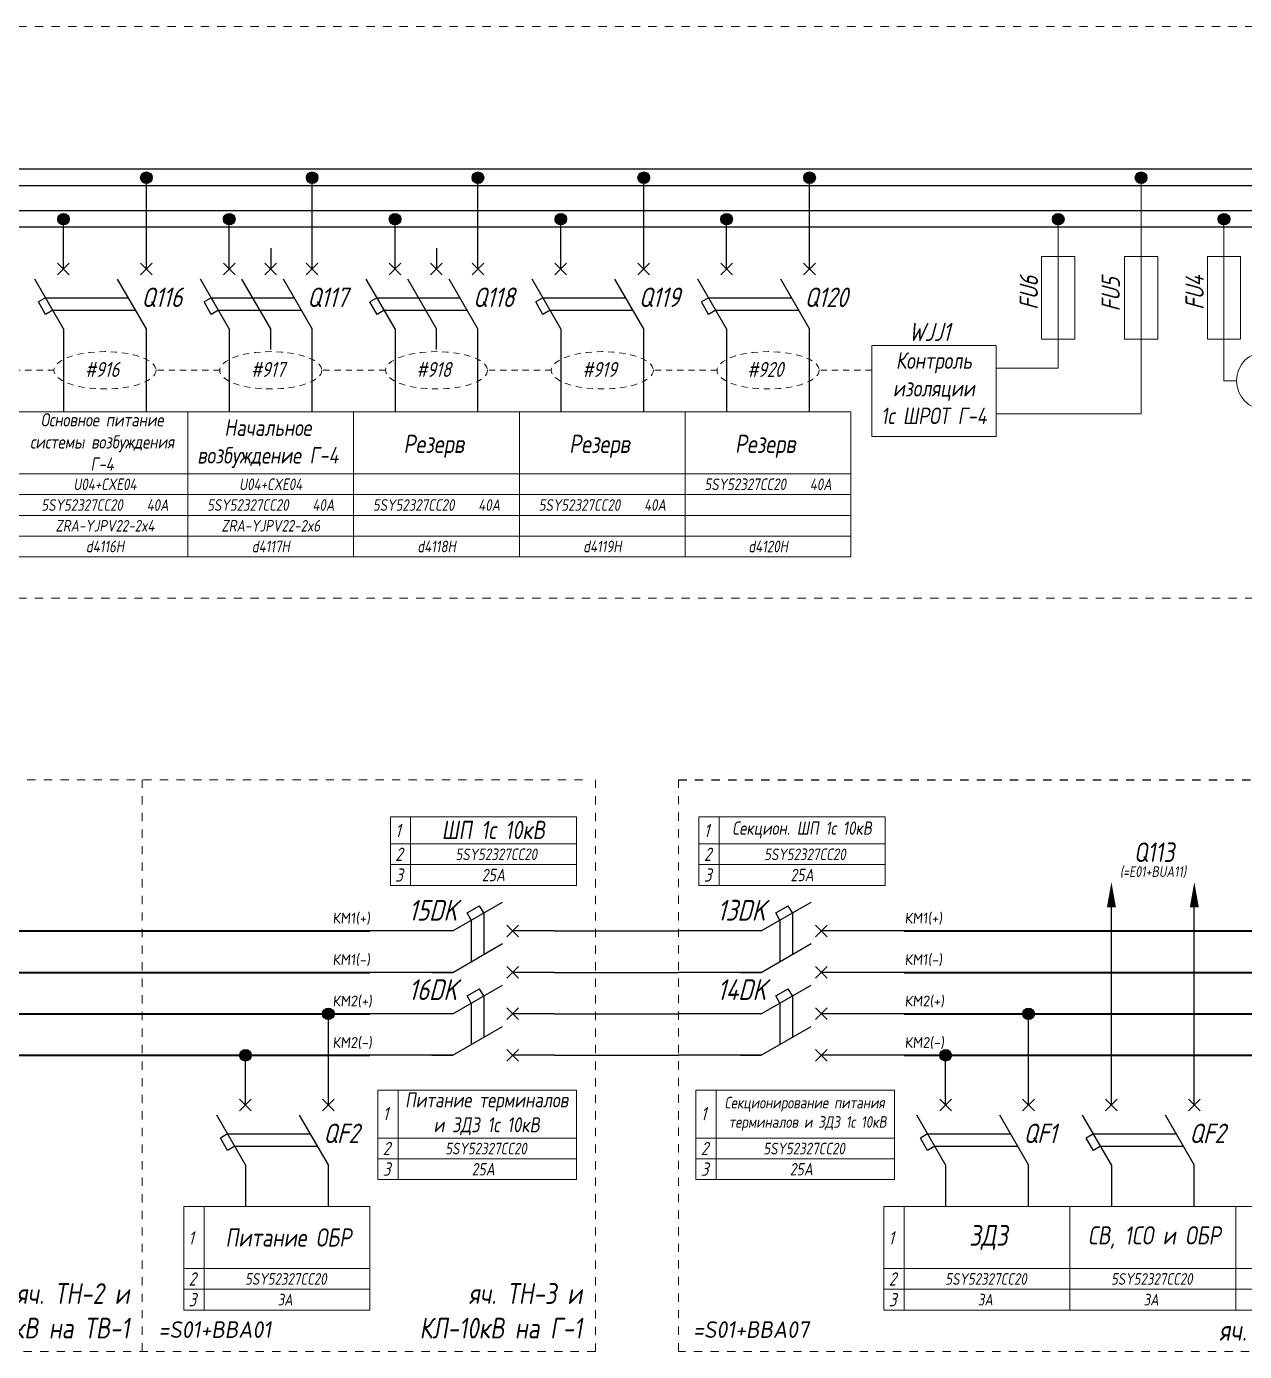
# Model space of a CAD drawing. Header units: millimetres. Extents: x 2704 to 4357, y 2919 to 4427.
# Drawn here: x 3110 to 3257, y 3767.6 to 3927.5 of the extents above; entities that cross this region are included whole.
import ezdxf
from ezdxf.enums import TextEntityAlignment as Align

# ---------------------------------------------------------------- set-up
doc = ezdxf.new("R2010")
doc.units = ezdxf.units.MM
doc.linetypes.add('JIS_02_0.7', pattern=[1.35, 0.75, -0.6])
doc.linetypes.add('JIS_02_1.0', pattern=[2, 1, -1])
doc.styles.add('eskdw', font='', dxfattribs={"oblique": 10})
doc.styles.get("Standard").update_dxf_attribs({"font": '', "oblique": 10, "height": 2.5})
doc.styles.add('Гост', font='', dxfattribs={"oblique": 10, "height": 1.4})
doc.styles.add('Шины', font='', dxfattribs={"oblique": 5, "height": 1.2})
doc.styles.get('eskdw').set_extended_font_data('GOST type A')
doc.styles.get('Standard').set_extended_font_data('GOST type A')
doc.styles.get('Гост').set_extended_font_data('GOST type A')
doc.styles.get('Шины').set_extended_font_data('GOST type B')

msp = doc.modelspace()

# ---------------------------------------------------------------- hatches: boundary and pattern name
for points in [[(3125.21, 3909.22, 1), (3123.81, 3909.22, 1)], [(3125.21, 3909.22, 1), (3123.81, 3909.22, 1)], [(3145.21, 3909.22, 1), (3143.81, 3909.22, 1)], [(3145.21, 3909.22, 1), (3143.81, 3909.22, 1)], [(3165.21, 3909.22, 1), (3163.81, 3909.22, 1)], [(3185.21, 3909.22, 1), (3183.81, 3909.22, 1)], [(3185.21, 3909.22, 1), (3183.81, 3909.22, 1)], [(3205.21, 3909.22, 1), (3203.81, 3909.22, 1)], [(3245.21, 3909.22, 1), (3243.81, 3909.22, 1)], [(3115.21, 3904.22, 1), (3113.81, 3904.22, 1)], [(3115.21, 3904.22, 1), (3113.81, 3904.22, 1)], [(3135.21, 3904.22, 1), (3133.81, 3904.22, 1)], [(3135.21, 3904.22, 1), (3133.81, 3904.22, 1)], [(3155.21, 3904.22, 1), (3153.81, 3904.22, 1)], [(3155.21, 3904.22, 1), (3153.81, 3904.22, 1)], [(3175.21, 3904.22, 1), (3173.81, 3904.22, 1)], [(3175.21, 3904.22, 1), (3173.81, 3904.22, 1)], [(3195.21, 3904.22, 1), (3193.81, 3904.22, 1)], [(3235.21, 3904.22, 1), (3233.81, 3904.22, 1)], [(3255.21, 3904.22, 1), (3253.81, 3904.22, 1)], [(3147.16, 3808.37, 1), (3145.76, 3808.37, 1)], [(3147.16, 3808.37, 1), (3145.76, 3808.37, 1)], [(3231.63, 3808.37, 1), (3230.23, 3808.37, 1)], [(3231.63, 3808.37, 1), (3230.23, 3808.37, 1)], [(3137.16, 3803.37, 1), (3135.76, 3803.37, 1)], [(3137.16, 3803.37, 1), (3135.76, 3803.37, 1)], [(3137.16, 3803.37, 1), (3135.76, 3803.37, 1)], [(3221.63, 3803.37, 1), (3220.23, 3803.37, 1)], [(3221.63, 3803.37, 1), (3220.23, 3803.37, 1)], [(3221.63, 3803.37, 1), (3220.23, 3803.37, 1)]]:
    msp.add_hatch(color=256).paths.add_polyline_path(points)

# ---------------------------------------------------------------- linework, layer by layer
at = {"linetype": 'JIS_02_1.0', "lineweight": 15}
for p, q in [((3866.06, 3927.46), (2748.83, 3927.46)), ((3866.06, 3858.5), (2748.83, 3858.5)), ((3177.14, 3836.61), (2835.33, 3836.61)), ((3124.01, 3836.61), (3124.01, 3772.64)), ((3178.69, 3836.61), (3178.69, 3767.64)), ((3188.69, 3767.64), (3188.69, 3836.61)), ((3124.01, 3772.64), (3124.01, 3767.64)), ((3178.69, 3767.64), (2835.33, 3767.64)), ((3779.56, 3767.64), (3188.69, 3767.64))]:
    msp.add_line(p, q, dxfattribs=at)
for p, q in [((3298.83, 3910.24), (2748.83, 3910.24)), ((3298.83, 3908.24), (2748.83, 3908.24)), ((3124.51, 3903.22), (3124.51, 3909.22)), ((3124.51, 3903.22), (3124.51, 3909.22)), ((3124.51, 3903.22), (3124.51, 3909.22)), ((3144.51, 3903.22), (3144.51, 3909.22)), ((3144.51, 3903.22), (3144.51, 3909.22)), ((3144.51, 3903.22), (3144.51, 3909.22)), ((3164.51, 3903.22), (3164.51, 3909.22)), ((3164.51, 3903.22), (3164.51, 3909.22)), ((3164.51, 3903.22), (3164.51, 3909.22)), ((3164.51, 3903.22), (3164.51, 3909.22)), ((3184.51, 3903.22), (3184.51, 3909.22)), ((3184.51, 3903.22), (3184.51, 3909.22)), ((3184.51, 3903.22), (3184.51, 3909.22)), ((3204.51, 3903.22), (3204.51, 3909.22)), ((3204.51, 3903.22), (3204.51, 3909.22)), ((3204.51, 3903.22), (3204.51, 3909.22)), ((3298.83, 3905.24), (2748.83, 3905.24)), ((3298.83, 3905.24), (2748.83, 3905.24)), ((3298.83, 3903.24), (2748.83, 3903.24)), ((3114.51, 3903.22), (3114.51, 3904.22)), ((3114.51, 3903.22), (3114.51, 3904.22)), ((3114.51, 3898.22), (3114.51, 3903.22)), ((3124.51, 3898.22), (3124.51, 3903.22)), ((3124.51, 3898.22), (3124.51, 3903.22)), ((3134.51, 3903.22), (3134.51, 3904.22)), ((3134.51, 3903.22), (3134.51, 3904.22)), ((3134.51, 3898.22), (3134.51, 3903.22)), ((3144.51, 3898.22), (3144.51, 3903.22)), ((3144.51, 3898.22), (3144.51, 3903.22)), ((3154.51, 3903.22), (3154.51, 3904.22)), ((3154.51, 3903.22), (3154.51, 3904.22)), ((3154.51, 3898.22), (3154.51, 3903.22)), ((3164.51, 3898.22), (3164.51, 3903.22)), ((3164.51, 3898.22), (3164.51, 3903.22)), ((3174.51, 3903.22), (3174.51, 3904.22)), ((3174.51, 3903.22), (3174.51, 3904.22)), ((3174.51, 3903.22), (3174.51, 3903.52)), ((3174.51, 3898.22), (3174.51, 3903.22)), ((3184.51, 3898.22), (3184.51, 3903.22)), ((3184.51, 3898.22), (3184.51, 3903.22)), ((3194.51, 3903.22), (3194.51, 3904.22)), ((3194.51, 3903.22), (3194.51, 3904.22)), ((3194.51, 3898.22), (3194.51, 3903.22)), ((3204.51, 3898.22), (3204.51, 3903.22)), ((3204.51, 3898.22), (3204.51, 3903.22)), ((3234.51, 3903.22), (3234.51, 3904.22)), ((3234.51, 3903.22), (3234.51, 3904.22)), ((3254.51, 3903.22), (3254.51, 3904.22)), ((3254.51, 3903.22), (3254.51, 3904.22)), ((3139.51, 3900.72), (3139.51, 3898.22)), ((3159.51, 3900.72), (3159.51, 3898.22)), ((3113.8, 3897.52), (3115.21, 3898.93)), ((3115.21, 3897.52), (3113.8, 3898.93)), ((3123.8, 3897.52), (3125.21, 3898.93)), ((3125.21, 3897.52), (3123.8, 3898.93)), ((3133.8, 3897.52), (3135.21, 3898.93)), ((3135.21, 3897.52), (3133.8, 3898.93)), ((3138.8, 3897.52), (3140.21, 3898.93)), ((3140.21, 3897.52), (3138.8, 3898.93)), ((3143.8, 3897.52), (3145.21, 3898.93)), ((3145.21, 3897.52), (3143.8, 3898.93)), ((3153.8, 3897.52), (3155.21, 3898.93)), ((3155.21, 3897.52), (3153.8, 3898.93)), ((3158.8, 3897.52), (3160.21, 3898.93)), ((3160.21, 3897.52), (3158.8, 3898.93)), ((3163.8, 3897.52), (3165.21, 3898.93)), ((3165.21, 3897.52), (3163.8, 3898.93)), ((3173.8, 3897.52), (3175.21, 3898.93)), ((3175.21, 3897.52), (3173.8, 3898.93)), ((3183.8, 3897.52), (3185.21, 3898.93)), ((3185.21, 3897.52), (3183.8, 3898.93)), ((3193.8, 3897.52), (3195.21, 3898.93)), ((3195.21, 3897.52), (3193.8, 3898.93)), ((3203.8, 3897.52), (3205.21, 3898.93)), ((3205.21, 3897.52), (3203.8, 3898.93)), ((3114.51, 3890.99), (3111.04, 3896.99)), ((3124.51, 3890.99), (3121.04, 3896.99)), ((3134.51, 3890.99), (3131.04, 3896.99)), ((3139.51, 3890.99), (3136.04, 3896.99)), ((3144.51, 3890.99), (3141.04, 3896.99)), ((3154.51, 3890.99), (3151.04, 3896.99)), ((3159.51, 3890.99), (3156.04, 3896.99)), ((3164.51, 3890.99), (3161.04, 3896.99)), ((3174.51, 3890.99), (3171.04, 3896.99)), ((3184.51, 3890.99), (3181.04, 3896.99)), ((3194.51, 3890.99), (3191.04, 3896.99)), ((3204.51, 3890.99), (3201.04, 3896.99)), ((3121.91, 3895.49), (3121.91, 3895.49)), ((3141.91, 3895.49), (3141.91, 3895.49)), ((3161.91, 3895.49), (3161.91, 3895.49)), ((3181.91, 3895.49), (3181.91, 3895.49)), ((3201.91, 3895.49), (3201.91, 3895.49)), ((3112.34, 3894.74), (3111.48, 3894.24)), ((3112.34, 3892.74), (3111.48, 3894.24)), ((3112.34, 3894.74), (3122.34, 3894.74)), ((3132.34, 3894.74), (3131.48, 3894.24)), ((3132.34, 3892.74), (3131.48, 3894.24)), ((3132.34, 3894.74), (3142.34, 3894.74)), ((3152.34, 3894.74), (3151.48, 3894.24)), ((3152.34, 3892.74), (3151.48, 3894.24)), ((3152.34, 3894.74), (3162.34, 3894.74)), ((3172.34, 3894.74), (3171.48, 3894.24)), ((3172.34, 3892.74), (3171.48, 3894.24)), ((3172.34, 3894.74), (3182.34, 3894.74)), ((3192.34, 3894.74), (3191.48, 3894.24)), ((3192.34, 3892.74), (3191.48, 3894.24)), ((3192.34, 3894.74), (3202.34, 3894.74)), ((3113.21, 3893.24), (3112.34, 3892.74)), ((3113.21, 3893.24), (3123.21, 3893.24)), ((3133.21, 3893.24), (3132.34, 3892.74)), ((3133.21, 3893.24), (3143.21, 3893.24)), ((3153.21, 3893.24), (3152.34, 3892.74)), ((3153.21, 3893.24), (3163.21, 3893.24)), ((3173.21, 3893.24), (3172.34, 3892.74)), ((3173.21, 3893.24), (3183.21, 3893.24)), ((3193.21, 3893.24), (3192.34, 3892.74)), ((3193.21, 3893.24), (3203.21, 3893.24)), ((3114.51, 3890.99), (3114.51, 3885.99)), ((3124.51, 3885.99), (3124.51, 3890.99)), ((3134.51, 3890.99), (3134.51, 3885.99)), ((3139.51, 3888.49), (3139.51, 3890.99)), ((3144.51, 3885.99), (3144.51, 3890.99)), ((3154.51, 3890.99), (3154.51, 3885.99)), ((3159.51, 3888.49), (3159.51, 3890.99)), ((3164.51, 3885.99), (3164.51, 3890.99)), ((3174.51, 3890.99), (3174.51, 3885.99)), ((3184.51, 3885.99), (3184.51, 3890.99)), ((3194.51, 3890.99), (3194.51, 3885.99)), ((3204.51, 3885.99), (3204.51, 3890.99)), ((3114.51, 3885.99), (3114.51, 3880.99)), ((3124.51, 3880.99), (3124.51, 3885.99)), ((3134.51, 3885.99), (3134.51, 3880.99)), ((3144.51, 3880.99), (3144.51, 3885.99)), ((3154.51, 3885.99), (3154.51, 3880.99)), ((3164.51, 3880.99), (3164.51, 3885.99)), ((3174.51, 3885.99), (3174.51, 3880.99)), ((3184.51, 3880.99), (3184.51, 3885.99)), ((3194.51, 3885.99), (3194.51, 3880.99)), ((3204.51, 3880.99), (3204.51, 3885.99)), ((3161.46, 3818.37), (3167.46, 3821.84)), ((3163.21, 3820.54), (3164.71, 3821.4)), ((3165.21, 3820.54), (3164.71, 3821.4)), ((3198.69, 3818.37), (3204.69, 3821.84)), ((3200.44, 3820.54), (3201.94, 3821.4)), ((3202.44, 3820.54), (3201.94, 3821.4)), ((3163.71, 3819.67), (3163.21, 3820.54)), ((3165.21, 3820.54), (3165.21, 3815.54)), ((3165.96, 3820.97), (3165.96, 3820.97)), ((3165.96, 3820.97), (3165.96, 3820.97)), ((3200.94, 3819.67), (3200.44, 3820.54)), ((3202.44, 3820.54), (3202.44, 3815.54)), ((3203.19, 3820.97), (3203.19, 3820.97)), ((3203.19, 3820.97), (3203.19, 3820.97)), ((3240.93, 3818.37), (3240.93, 3821.2)), ((3250.93, 3818.37), (3250.93, 3821.2)), ((3156.46, 3818.37), (3151.46, 3818.37)), ((3161.46, 3818.37), (3156.46, 3818.37)), ((3163.71, 3819.67), (3163.71, 3814.67)), ((3167.98, 3819.08), (3169.4, 3817.67)), ((3167.98, 3817.67), (3169.4, 3819.08)), ((3173.69, 3818.37), (3168.69, 3818.37)), ((3173.69, 3818.37), (3188.69, 3818.37)), ((3193.69, 3818.37), (3188.69, 3818.37)), ((3198.69, 3818.37), (3193.69, 3818.37)), ((3200.94, 3819.67), (3200.94, 3814.67)), ((3205.22, 3819.08), (3206.63, 3817.67)), ((3205.22, 3817.67), (3206.63, 3819.08)), ((3210.93, 3818.37), (3205.93, 3818.37)), ((3215.93, 3818.37), (3210.93, 3818.37)), ((3240.93, 3802.37), (3240.93, 3818.37)), ((3250.93, 3802.37), (3250.93, 3818.37)), ((3161.46, 3813.37), (3167.46, 3816.84)), ((3198.69, 3813.37), (3204.69, 3816.84)), ((3156.46, 3813.37), (3151.46, 3813.37)), ((3161.46, 3813.37), (3156.46, 3813.37)), ((3158.96, 3813.37), (3161.46, 3813.37)), ((3167.98, 3814.08), (3169.4, 3812.67)), ((3167.98, 3812.67), (3169.4, 3814.08)), ((3173.69, 3813.37), (3168.69, 3813.37)), ((3171.19, 3813.37), (3168.69, 3813.37)), ((3173.69, 3813.37), (3188.69, 3813.37)), ((3193.69, 3813.37), (3188.69, 3813.37)), ((3198.69, 3813.37), (3193.69, 3813.37)), ((3196.19, 3813.37), (3198.69, 3813.37)), ((3205.22, 3814.08), (3206.63, 3812.67)), ((3205.22, 3812.67), (3206.63, 3814.08)), ((3210.93, 3813.37), (3205.93, 3813.37)), ((3208.43, 3813.37), (3205.93, 3813.37)), ((3215.93, 3813.37), (3210.93, 3813.37)), ((3161.46, 3808.37), (3167.46, 3811.84)), ((3198.69, 3808.37), (3204.69, 3811.84)), ((3163.21, 3810.54), (3164.71, 3811.4)), ((3163.71, 3809.67), (3163.21, 3810.54)), ((3165.21, 3810.54), (3164.71, 3811.4)), ((3165.21, 3810.54), (3165.21, 3805.54)), ((3165.96, 3810.97), (3165.96, 3810.97)), ((3165.96, 3810.97), (3165.96, 3810.97)), ((3200.44, 3810.54), (3201.94, 3811.4)), ((3200.94, 3809.67), (3200.44, 3810.54)), ((3202.44, 3810.54), (3201.94, 3811.4)), ((3202.44, 3810.54), (3202.44, 3805.54)), ((3203.19, 3810.97), (3203.19, 3810.97)), ((3203.19, 3810.97), (3203.19, 3810.97)), ((3163.71, 3809.67), (3163.71, 3804.67)), ((3167.98, 3809.08), (3169.4, 3807.67)), ((3167.98, 3807.67), (3169.4, 3809.08)), ((3200.94, 3809.67), (3200.94, 3804.67)), ((3205.22, 3809.08), (3206.63, 3807.67)), ((3205.22, 3807.67), (3206.63, 3809.08)), ((3146.46, 3802.37), (3146.46, 3808.37)), ((3146.46, 3802.37), (3146.46, 3808.37)), ((3146.46, 3802.37), (3146.46, 3808.37)), ((3156.46, 3808.37), (3151.46, 3808.37)), ((3161.46, 3808.37), (3156.46, 3808.37)), ((3173.69, 3808.37), (3168.69, 3808.37)), ((3173.69, 3808.37), (3188.69, 3808.37)), ((3193.69, 3808.37), (3188.69, 3808.37)), ((3198.69, 3808.37), (3193.69, 3808.37)), ((3210.93, 3808.37), (3205.93, 3808.37)), ((3215.93, 3808.37), (3210.93, 3808.37)), ((3230.93, 3802.37), (3230.93, 3808.37)), ((3230.93, 3802.37), (3230.93, 3808.37)), ((3230.93, 3802.37), (3230.93, 3808.37)), ((3161.46, 3803.37), (3167.46, 3806.84)), ((3198.69, 3803.37), (3204.69, 3806.84)), ((3167.98, 3804.08), (3169.4, 3802.67)), ((3167.98, 3802.67), (3169.4, 3804.08)), ((3205.22, 3804.08), (3206.63, 3802.67)), ((3205.22, 3802.67), (3206.63, 3804.08)), ((3136.46, 3802.37), (3136.46, 3803.37)), ((3136.46, 3802.37), (3136.46, 3803.37)), ((3136.46, 3797.37), (3136.46, 3802.37)), ((3146.46, 3797.37), (3146.46, 3802.37)), ((3146.46, 3797.37), (3146.46, 3802.37)), ((3156.46, 3803.37), (3151.46, 3803.37)), ((3161.46, 3803.37), (3156.46, 3803.37)), ((3158.96, 3803.37), (3161.46, 3803.37)), ((3173.69, 3803.37), (3168.69, 3803.37)), ((3171.19, 3803.37), (3168.69, 3803.37)), ((3173.69, 3803.37), (3188.69, 3803.37)), ((3193.69, 3803.37), (3188.69, 3803.37)), ((3198.69, 3803.37), (3193.69, 3803.37)), ((3196.19, 3803.37), (3198.69, 3803.37)), ((3210.93, 3803.37), (3205.93, 3803.37)), ((3208.43, 3803.37), (3205.93, 3803.37)), ((3215.93, 3803.37), (3210.93, 3803.37)), ((3220.93, 3802.37), (3220.93, 3803.37)), ((3220.93, 3802.37), (3220.93, 3803.37)), ((3220.93, 3797.37), (3220.93, 3802.37)), ((3230.93, 3797.37), (3230.93, 3802.37)), ((3230.93, 3797.37), (3230.93, 3802.37)), ((3240.93, 3797.37), (3240.93, 3802.37)), ((3250.93, 3797.37), (3250.93, 3802.37)), ((3250.93, 3797.37), (3250.93, 3802.37)), ((3135.75, 3796.67), (3137.16, 3798.08)), ((3137.16, 3796.67), (3135.75, 3798.08)), ((3145.75, 3796.67), (3147.16, 3798.08)), ((3147.16, 3796.67), (3145.75, 3798.08)), ((3220.22, 3796.67), (3221.63, 3798.08)), ((3221.63, 3796.67), (3220.22, 3798.08)), ((3230.22, 3796.67), (3231.63, 3798.08)), ((3231.63, 3796.67), (3230.22, 3798.08)), ((3240.22, 3796.67), (3241.63, 3798.08)), ((3241.63, 3796.67), (3240.22, 3798.08)), ((3250.22, 3796.67), (3251.63, 3798.08)), ((3251.63, 3796.67), (3250.22, 3798.08)), ((3136.46, 3790.14), (3132.99, 3796.14)), ((3146.46, 3790.14), (3142.99, 3796.14)), ((3220.93, 3790.14), (3217.46, 3796.14)), ((3230.93, 3790.14), (3227.46, 3796.14)), ((3240.93, 3790.14), (3237.46, 3796.14)), ((3250.93, 3790.14), (3247.46, 3796.14)), ((3143.86, 3794.64), (3143.86, 3794.64)), ((3228.33, 3794.64), (3228.33, 3794.64)), ((3248.33, 3794.64), (3248.33, 3794.64)), ((3134.29, 3793.89), (3133.43, 3793.39)), ((3134.29, 3791.89), (3133.43, 3793.39)), ((3134.29, 3793.89), (3144.29, 3793.89)), ((3218.76, 3793.89), (3217.9, 3793.39)), ((3218.76, 3791.89), (3217.9, 3793.39)), ((3218.76, 3793.89), (3228.76, 3793.89)), ((3238.76, 3793.89), (3237.9, 3793.39)), ((3238.76, 3791.89), (3237.9, 3793.39)), ((3238.76, 3793.89), (3248.76, 3793.89)), ((3135.16, 3792.39), (3134.29, 3791.89)), ((3135.16, 3792.39), (3145.16, 3792.39)), ((3219.63, 3792.39), (3218.76, 3791.89)), ((3219.63, 3792.39), (3229.63, 3792.39)), ((3239.63, 3792.39), (3238.76, 3791.89)), ((3239.63, 3792.39), (3249.63, 3792.39)), ((3136.46, 3790.14), (3136.46, 3785.14)), ((3146.46, 3785.14), (3146.46, 3790.14)), ((3220.93, 3790.14), (3220.93, 3785.14)), ((3230.93, 3785.14), (3230.93, 3790.14)), ((3240.93, 3790.14), (3240.93, 3785.14)), ((3250.93, 3785.14), (3250.93, 3790.14))]:
    msp.add_line(p, q)
at = {"lineweight": 15}
for p, q in [((3244.51, 3903.22), (3244.51, 3909.22)), ((3244.51, 3903.22), (3244.51, 3909.22)), ((3244.51, 3903.22), (3244.51, 3909.22)), ((3244.51, 3899.73), (3244.51, 3909.22)), ((3234.51, 3904.73), (3234.51, 3899.73)), ((3254.51, 3904.73), (3254.51, 3899.73)), ((3254.51, 3904.73), (3254.51, 3899.73)), ((3254.51, 3904.22), (3254.51, 3899.73)), ((3236.51, 3899.73), (3232.51, 3899.73)), ((3232.51, 3899.73), (3232.51, 3889.73)), ((3234.51, 3899.73), (3234.51, 3889.73)), ((3236.51, 3889.73), (3236.51, 3899.73)), ((3246.51, 3899.73), (3242.51, 3899.73)), ((3242.51, 3899.73), (3242.51, 3889.73)), ((3244.51, 3899.73), (3244.51, 3889.73)), ((3246.51, 3889.73), (3246.51, 3899.73)), ((3256.51, 3899.73), (3252.51, 3899.73)), ((3252.51, 3899.73), (3252.51, 3889.73)), ((3254.51, 3899.73), (3254.51, 3889.73)), ((3256.51, 3889.73), (3256.51, 3899.73)), ((3212.01, 3888.99), (3227.01, 3888.99)), ((3227.01, 3888.99), (3227.01, 3877.99)), ((3232.51, 3889.73), (3236.51, 3889.73)), ((3234.51, 3889.73), (3234.51, 3889.73)), ((3234.51, 3886.24), (3234.51, 3889.73)), ((3242.51, 3889.73), (3246.51, 3889.73)), ((3244.51, 3880.74), (3244.51, 3889.73)), ((3252.51, 3889.73), (3256.51, 3889.73)), ((3254.51, 3884.73), (3254.51, 3889.73)), ((3227.01, 3886.24), (3234.51, 3886.24)), ((3254.51, 3884.73), (3256.01, 3884.73)), ((3227.01, 3880.74), (3244.51, 3880.74)), ((3227.01, 3877.99), (3212.01, 3877.99))]:
    msp.add_line(p, q, dxfattribs=at)
at = {"lineweight": 9}
for p, q in [((3212.01, 3877.99), (3212.01, 3888.99)), ((2809.51, 3880.99), (3209.51, 3880.99)), ((3129.51, 3880.99), (3129.51, 3863.49)), ((3149.51, 3880.99), (3149.51, 3863.49)), ((3169.51, 3863.49), (3169.51, 3880.99)), ((3169.51, 3880.99), (3169.51, 3863.49)), ((3189.51, 3880.99), (3189.51, 3863.49)), ((3209.51, 3880.99), (3209.51, 3863.49)), ((2989.51, 3873.49), (3209.51, 3873.49)), ((2989.51, 3870.99), (3209.51, 3870.99)), ((2989.51, 3868.49), (3209.51, 3868.49)), ((2989.51, 3865.99), (3209.51, 3865.99)), ((2989.51, 3863.49), (3209.51, 3863.49)), ((3153.94, 3832.13), (3153.94, 3823.86)), ((3153.94, 3832.13), (3156.38, 3832.13)), ((3153.94, 3832.13), (3153.94, 3823.86)), ((3156.38, 3832.13), (3156.38, 3823.86)), ((3156.38, 3832.13), (3176.38, 3832.13)), ((3156.38, 3823.86), (3156.38, 3832.13)), ((3176.38, 3832.13), (3176.38, 3823.86)), ((3191.17, 3832.13), (3191.17, 3823.86)), ((3191.17, 3832.13), (3193.62, 3832.13)), ((3191.17, 3832.13), (3191.17, 3823.86)), ((3193.62, 3832.13), (3193.62, 3823.86)), ((3193.62, 3832.13), (3213.62, 3832.13)), ((3193.62, 3823.86), (3193.62, 3832.13)), ((3213.62, 3832.13), (3213.62, 3823.86)), ((3153.94, 3828.86), (3156.38, 3828.86)), ((3156.38, 3828.86), (3160.5, 3828.86)), ((3156.38, 3828.86), (3159.59, 3828.86)), ((3157.06, 3828.86), (3176.38, 3828.86)), ((3191.17, 3828.86), (3193.62, 3828.86)), ((3193.62, 3828.86), (3197.74, 3828.86)), ((3193.62, 3828.86), (3196.82, 3828.86)), ((3194.3, 3828.86), (3213.62, 3828.86)), ((3153.94, 3826.36), (3156.38, 3826.36)), ((3156.38, 3826.36), (3160.5, 3826.36)), ((3156.38, 3826.36), (3159.59, 3826.36)), ((3157.06, 3826.36), (3176.38, 3826.36)), ((3191.17, 3826.36), (3193.62, 3826.36)), ((3193.62, 3826.36), (3197.74, 3826.36)), ((3193.62, 3826.36), (3196.82, 3826.36)), ((3194.3, 3826.36), (3213.62, 3826.36)), ((3153.94, 3823.86), (3156.38, 3823.86)), ((3156.38, 3823.86), (3160.5, 3823.86)), ((3156.38, 3823.86), (3159.59, 3823.86)), ((3157.06, 3823.86), (3176.38, 3823.86)), ((3191.17, 3823.86), (3193.62, 3823.86)), ((3193.62, 3823.86), (3197.74, 3823.86)), ((3193.62, 3823.86), (3196.82, 3823.86)), ((3194.3, 3823.86), (3213.62, 3823.86)), ((3152.43, 3799.14), (3152.43, 3788.37)), ((3152.43, 3799.14), (3176.38, 3799.14)), ((3154.88, 3788.37), (3154.88, 3799.14)), ((3176.38, 3799.14), (3176.38, 3788.37)), ((3190.81, 3799.14), (3190.81, 3788.37)), ((3190.81, 3799.14), (3214.76, 3799.14)), ((3193.25, 3788.37), (3193.25, 3799.14)), ((3214.76, 3799.14), (3214.76, 3788.37)), ((3152.43, 3796.64), (3152.43, 3788.37)), ((3154.88, 3796.64), (3154.88, 3788.37)), ((3190.81, 3796.64), (3190.81, 3788.37)), ((3193.25, 3796.64), (3193.25, 3788.37)), ((3152.43, 3793.37), (3154.88, 3793.37)), ((3154.88, 3793.37), (3159, 3793.37)), ((3154.88, 3793.37), (3158.08, 3793.37)), ((3155.56, 3793.37), (3176.38, 3793.37)), ((3190.81, 3793.37), (3193.25, 3793.37)), ((3193.25, 3793.37), (3197.37, 3793.37)), ((3193.25, 3793.37), (3196.46, 3793.37)), ((3193.93, 3793.37), (3214.76, 3793.37)), ((3152.43, 3790.87), (3154.88, 3790.87)), ((3154.88, 3790.87), (3159, 3790.87)), ((3154.88, 3790.87), (3158.08, 3790.87)), ((3155.56, 3790.87), (3176.38, 3790.87)), ((3190.81, 3790.87), (3193.25, 3790.87)), ((3193.25, 3790.87), (3197.37, 3790.87)), ((3193.25, 3790.87), (3196.46, 3790.87)), ((3193.93, 3790.87), (3214.76, 3790.87)), ((3152.43, 3788.37), (3154.88, 3788.37)), ((3154.88, 3788.37), (3159, 3788.37)), ((3154.88, 3788.37), (3158.08, 3788.37)), ((3155.56, 3788.37), (3176.38, 3788.37)), ((3190.81, 3788.37), (3193.25, 3788.37)), ((3193.25, 3788.37), (3197.37, 3788.37)), ((3193.25, 3788.37), (3196.46, 3788.37)), ((3193.93, 3788.37), (3214.76, 3788.37)), ((3129.01, 3785.14), (3131.46, 3785.14)), ((3129.01, 3785.14), (3129.01, 3772.64)), ((3131.46, 3785.14), (3131.46, 3772.64)), ((3131.46, 3785.14), (3131.46, 3772.64)), ((3131.46, 3785.14), (3151.46, 3785.14)), ((3151.46, 3785.14), (3151.46, 3772.64)), ((3213.48, 3785.14), (3215.93, 3785.14)), ((3213.48, 3785.14), (3213.48, 3772.64)), ((3215.93, 3785.14), (3215.93, 3772.64)), ((3215.93, 3785.14), (3215.93, 3772.64)), ((3215.93, 3785.14), (3235.93, 3785.14)), ((3235.93, 3785.14), (3235.93, 3772.64)), ((3235.93, 3785.14), (3255.93, 3785.14)), ((3255.93, 3785.14), (3255.93, 3772.64)), ((3255.93, 3785.14), (3275.93, 3785.14)), ((3131.46, 3780.14), (3131.46, 3772.64)), ((3131.46, 3780.14), (3131.46, 3772.64)), ((3131.46, 3780.14), (3131.46, 3772.64)), ((3215.93, 3780.14), (3215.93, 3772.64)), ((3215.93, 3780.14), (3215.93, 3772.64)), ((3215.93, 3780.14), (3215.93, 3772.64)), ((3129.01, 3777.64), (3151.46, 3777.64)), ((3213.48, 3777.64), (3235.93, 3777.64)), ((3233.48, 3777.64), (3255.93, 3777.64)), ((3253.48, 3777.64), (3275.93, 3777.64)), ((3129.01, 3775.14), (3131.46, 3775.14)), ((3131.46, 3775.14), (3151.46, 3775.14)), ((3213.48, 3775.14), (3215.93, 3775.14)), ((3215.93, 3775.14), (3235.93, 3775.14)), ((3235.93, 3775.14), (3255.93, 3775.14)), ((3255.93, 3775.14), (3275.93, 3775.14)), ((3129.01, 3772.64), (3131.46, 3772.64)), ((3131.46, 3772.64), (3151.46, 3772.64)), ((3213.48, 3772.64), (3215.93, 3772.64)), ((3215.93, 3772.64), (3235.93, 3772.64)), ((3235.93, 3772.64), (3255.93, 3772.64)), ((3255.93, 3772.64), (3275.93, 3772.64))]:
    msp.add_line(p, q, dxfattribs=at)
at = {"linetype": 'JIS_02_0.7', "lineweight": 13}
for p, q in [((3113.35, 3885.99), (3105.67, 3885.99)), ((3133.35, 3885.99), (3125.67, 3885.99)), ((3153.35, 3885.99), (3145.67, 3885.99)), ((3173.35, 3885.99), (3165.67, 3885.99)), ((3193.35, 3885.99), (3185.67, 3885.99)), ((3212.01, 3885.99), (3205.67, 3885.99))]:
    msp.add_line(p, q, dxfattribs=at)
at = {"linetype": 'JIS_02_1.0'}
msp.add_line((3188.69, 3836.61), (3779.56, 3836.61), dxfattribs=at)
at = {"lineweight": 40}
for p, q in [((2840.33, 3818.37), (3151.46, 3818.37)), ((3215.93, 3818.37), (3774.56, 3818.37)), ((2840.33, 3813.37), (3151.46, 3813.37)), ((3215.93, 3813.37), (3774.56, 3813.37)), ((2840.33, 3808.37), (3151.46, 3808.37)), ((3215.93, 3808.37), (3774.56, 3808.37)), ((2840.33, 3803.37), (3151.46, 3803.37)), ((3215.93, 3803.37), (3774.56, 3803.37))]:
    msp.add_line(p, q, dxfattribs=at)
at = {"ltscale": 5}
for points in [[(3240.93, 3824.28, 0, 1.09, 0), (3240.93, 3821.2, 0, 1.09, 0)], [(3250.93, 3824.28, 0, 1.09, 0), (3250.93, 3821.2, 0, 1.09, 0)]]:
    msp.add_lwpolyline(points, format="xyseb", dxfattribs=at)
for centre in [(3124.51, 3909.22), (3124.51, 3909.22), (3144.51, 3909.22), (3144.51, 3909.22), (3164.51, 3909.22), (3184.51, 3909.22), (3184.51, 3909.22), (3204.51, 3909.22), (3244.51, 3909.22), (3114.51, 3904.22), (3114.51, 3904.22), (3134.51, 3904.22), (3134.51, 3904.22), (3154.51, 3904.22), (3154.51, 3904.22), (3174.51, 3904.22), (3174.51, 3904.22), (3194.51, 3904.22), (3234.51, 3904.22), (3254.51, 3904.22), (3146.46, 3808.37), (3146.46, 3808.37), (3230.93, 3808.37), (3230.93, 3808.37), (3136.46, 3803.37), (3136.46, 3803.37), (3136.46, 3803.37), (3220.93, 3803.37), (3220.93, 3803.37), (3220.93, 3803.37)]:
    msp.add_circle(centre, 0.7)
at = {"lineweight": 15}
msp.add_circle((3259.51, 3884.73), 3.5, dxfattribs=at)
at = {"linetype": 'JIS_02_0.7', "lineweight": 13}
for centre in [(3119.51, 3885.99), (3139.51, 3885.99), (3159.51, 3885.99), (3179.51, 3885.99), (3199.51, 3885.99)]:
    msp.add_ellipse(centre, major_axis=(6.16, 0), ratio=0.365853, dxfattribs=at)

# ---------------------------------------------------------------- texts
at = {"color": 0, "lineweight": 15, "style": 'eskdw', "oblique": 15}
for s, p in [('FU6', (3232.07, 3893.28)), ('FU5', (3241.95, 3893.09)), ('FU4', (3252.07, 3893.28))]:
    msp.add_text(s, height=2.2, rotation=90, dxfattribs=at).set_placement(p)
at = {"style": 'eskdw', "oblique": 15}
for s, height, p in [('Q116', 2.355, (3123.9, 3893.62)), ('Q117', 2.355, (3143.9, 3893.62)), ('Q118', 2.355, (3163.9, 3893.62)), ('Q119', 2.355, (3183.9, 3893.62)), ('Q120', 2.355, (3203.9, 3893.62)), ('15DK', 2.5, (3156.13, 3819.61)), ('13DK', 2.5, (3193.37, 3819.61)), ('16DK', 2.5, (3156.13, 3810.03)), ('14DK', 2.5, (3193.37, 3810.03)), ('QF2', 2.355, (3145.85, 3792.77)), ('QF1', 2.355, (3230.32, 3792.77)), ('QF2', 2.355, (3250.32, 3792.77))]:
    msp.add_text(s, height=height, dxfattribs=at).set_placement(p)
at = {"lineweight": 15, "style": 'eskdw', "oblique": 15}
msp.add_text('WJJ1', height=2.2, dxfattribs=at).set_placement((3216.44, 3889.52))
at = {"lineweight": 9, "style": 'eskdw', "oblique": 15}
for s, p in [('#916', (3119.15, 3886.09)), ('#917', (3139.15, 3886.09)), ('#918', (3159.15, 3886.09)), ('#919', (3179.15, 3886.09)), ('#920', (3199.15, 3886.09))]:
    msp.add_text(s, height=1.8, dxfattribs=at).set_placement(p, align=Align.MIDDLE_CENTER)
for s, p in [('1', (3154.52, 3829.68)), ('1', (3191.76, 3829.68)), ('2', (3154.52, 3826.81)), ('2', (3191.76, 3826.81)), ('3', (3154.52, 3824.31)), ('3', (3191.76, 3824.31)), ('1', (3153.02, 3795.53)), ('1', (3191.39, 3795.53)), ('2', (3153.02, 3791.33)), ('2', (3191.39, 3791.33)), ('3', (3153.02, 3788.83)), ('3', (3191.39, 3788.83)), ('1', (3129.56, 3780.54)), ('1', (3214.03, 3780.54)), ('2', (3129.6, 3775.59)), ('2', (3214.07, 3775.59)), ('3', (3129.6, 3773.09)), ('3', (3214.07, 3773.09))]:
    msp.add_text(s, height=1.6, dxfattribs=at).set_placement(p)
at = {"lineweight": 15, "insert": (3219.51, 3883.83), "char_height": 2, "attachment_point": 5, "style": 'Гост'}
msp.add_mtext_dynamic_manual_height_columns('Контроль изоляции\\P1с ШРОТ Г-4', width=16.6107, gutter_width=6, heights=[0], dxfattribs=at)
at = {"lineweight": 9}
for s, width, insert, char_height, attachment_point, style in [('Основное питание системы возбуждения Г-4', 20, (3119.17, 3877.35), 1.6, 5, 'Гост'), ('Начальное возбуждение Г-4', 20, (3139.17, 3877.14), 2, 5, 'Гост'), ('Резерв', 20, (3159.18, 3876.82), 2.2, 5, 'Гост'), ('Резерв', 20, (3179.17, 3876.82), 2.2, 5, 'Гост'), ('Резерв', 20, (3199.17, 3876.82), 2.2, 5, 'Гост'), ('ШП 1с 10кВ', 23.4273, (3166.36, 3830.55), 2.2, 5, 'Гост'), ('Секцион. ШП 1с 10кВ', 23.4273, (3203.6, 3830.55), 1.6, 5, 'Гост'), (' {\\H1.0833x;КМ1(+)}', 7.2274, (3146.24, 3820.56), 1.2, 1, 'Шины'), (' {\\H1.0833x;КМ1(+)}', 7.2274, (3215.26, 3820.56), 1.2, 1, 'Шины'), (' {\\H1.0833x;КМ1(-)}', 7.2274, (3146.24, 3815.56), 1.2, 1, 'Шины'), (' {\\H1.0833x;КМ1(-)}', 7.2274, (3215.26, 3815.56), 1.2, 1, 'Шины'), (' {\\H1.0833x;КМ2(+)}', 7.2274, (3146.24, 3810.56), 1.2, 1, 'Шины'), (' {\\H1.0833x;КМ2(+)}', 7.2274, (3215.26, 3810.56), 1.2, 1, 'Шины'), (' {\\H1.0833x;КМ2(-)}', 7.2274, (3146.24, 3805.56), 1.2, 1, 'Шины'), (' {\\H1.0833x;КМ2(-)}', 7.2274, (3215.26, 3805.56), 1.2, 1, 'Шины'), ('Питание терминалов \\Pи ЗДЗ 1с 10кВ', 59.116, (3165.55, 3796.3), 1.8, 5, 'Гост'), ('Секционирование питания\\P терминалов и ЗДЗ 1с 10кВ', 59.116, (3203.92, 3796.3), 1.4, 5, 'Гост')]:
    msp.add_mtext_dynamic_manual_height_columns(s, width=width, gutter_width=6, heights=[0], dxfattribs=dict(at, insert=insert, char_height=char_height, attachment_point=attachment_point, style=style))
at = {"lineweight": 9, "attachment_point": 5}
for s, insert, char_height, width in [('{\\fGOST 2.304 type A|b0|i0|c0|p34;U\\fGOST 2.304 type A|b0|i0|c204|p34;04\\fGOST 2.304 type A|b0|i0|c0|p34;+CXE04}', (3119.51, 3872.24), 1.4, 20), ('{\\fGOST 2.304 type A|b0|i0|c0|p34;U\\fGOST 2.304 type A|b0|i0|c204|p34;04\\fGOST 2.304 type A|b0|i0|c0|p34;+CXE04}', (3139.51, 3872.24), 1.4, 20), ('{\\fGOST 2.304 type A|b0|i0|c204|p34;5SY52327CC20    40А}', (3199.51, 3872.24), 1.4, 20), ('{\\fGOST 2.304 type A|b0|i0|c204|p34;5SY52327CC20    40А}', (3119.51, 3869.74), 1.4, 20), ('{\\fGOST 2.304 type A|b0|i0|c204|p34;5SY52327CC20    40А}', (3139.51, 3869.74), 1.4, 20), ('{\\fGOST 2.304 type A|b0|i0|c204|p34;5SY52327CC20    40А}', (3159.51, 3869.74), 1.4, 20), ('{\\fGOST 2.304 type A|b0|i0|c204|p34;5SY52327CC20    40А}', (3179.51, 3869.74), 1.4, 20), ('{\\fGOST 2.304 type A|b0|i0|c204|p34;ZRA-YJPV22-2x4}', (3119.51, 3867.24), 1.4, 20), ('{\\fGOST 2.304 type A|b0|i0|c204|p34;ZRA-YJPV22-2x6}', (3139.51, 3867.24), 1.4, 20), ('{\\fGOST 2.304 type A|b0|i0|c204|p34;d4116H}', (3119.51, 3864.74), 1.4, 20), ('{\\fGOST 2.304 type A|b0|i0|c204|p34;d4117H}', (3139.51, 3864.74), 1.4, 20), ('{\\fGOST 2.304 type A|b0|i0|c204|p34;d4118H}', (3159.51, 3864.74), 1.4, 20), ('{\\fGOST 2.304 type A|b0|i0|c204|p34;d4119H}', (3179.51, 3864.74), 1.4, 20), ('{\\fGOST 2.304 type A|b0|i0|c204|p34;d4120H}', (3199.51, 3864.74), 1.4, 20), ('{\\fGOST 2.304 type A|b0|i0|c204|p34;5SY52327CC20}', (3166.72, 3827.61), 1.4, 20), ('{\\fGOST 2.304 type A|b0|i0|c204|p34;5SY52327CC20}', (3203.96, 3827.61), 1.4, 20), ('{\\fGOST 2.304 type A|b0|i0|c0|p34;25\\fGOST 2.304 type A|b0|i0|c204|p34;А}', (3166.38, 3825.11), 1.5, 20), ('{\\fGOST 2.304 type A|b0|i0|c0|p34;25\\fGOST 2.304 type A|b0|i0|c204|p34;А}', (3203.62, 3825.11), 1.5, 20), ('{\\fGOST 2.304 type A|b0|i0|c204|p34;5SY52327CC20}', (3165.49, 3792.12), 1.4, 20), ('{\\fGOST 2.304 type A|b0|i0|c204|p34;5SY52327CC20}', (3203.86, 3792.12), 1.4, 20), ('{\\fGOST 2.304 type A|b0|i0|c0|p34;25\\fGOST 2.304 type A|b0|i0|c204|p34;А}', (3165.15, 3789.62), 1.5, 20), ('{\\fGOST 2.304 type A|b0|i0|c0|p34;25\\fGOST 2.304 type A|b0|i0|c204|p34;А}', (3203.52, 3789.62), 1.5, 20), ('Питание ОБР', (3141.64, 3781.39), 2.2, 22.6797), ('ЗДЗ', (3226.11, 3781.39), 2.5, 22.6797), ('СВ, 1СО и ОБР', (3246.11, 3781.39), 2.2, 22.6797), ('{\\fGOST 2.304 type A|b0|i0|c204|p34;5SY52327CC20}', (3141.34, 3776.39), 1.4, 20), ('{\\fGOST 2.304 type A|b0|i0|c204|p34;5SY52327CC20}', (3225.81, 3776.39), 1.4, 20), ('{\\fGOST 2.304 type A|b0|i0|c204|p34;5SY52327CC20}', (3245.81, 3776.39), 1.4, 20), ('{\\fGOST 2.304 type A|b0|i0|c204|p34;3А}', (3141.25, 3773.89), 1.4, 20), ('{\\fGOST 2.304 type A|b0|i0|c204|p34;3А}', (3225.72, 3773.89), 1.4, 20), ('{\\fGOST 2.304 type A|b0|i0|c204|p34;3А}', (3245.72, 3773.89), 1.4, 20)]:
    msp.add_mtext(s, dxfattribs=dict(at, insert=insert, char_height=char_height, width=width))
for s, width, insert, char_height, attachment_point, style in [('{\\fGOST_type_A|b0|i0|c0|p2;Q113}', 29.5568, (3246.1, 3827.86), 2.355, 5, 'Гост'), ('{\\fGOST_type_A|b0|i0|c0|p2;(=E01+BUA11)}', 29.5568, (3245.95, 3825.46), 1.3, 5, 'eskdw'), ('яч. ТН-2 и \\PКЛ-10кВ на ТВ-1', 37.4467, (3122.48, 3772.54), 2.5, 6, 'Гост'), ('яч. ТН-3 и \\PКЛ-10кВ на Г-1', 37.4467, (3177.09, 3772.54), 2.5, 6, 'Гост'), ('{\\fGOST type B|b0|i0|c2|p18;=S01+BBA01}', 29.5568, (3132.77, 3770.28), 2, 5, 'Гост'), ('{\\fGOST type B|b0|i0|c2|p18;=S01+BBA07}', 29.5568, (3197.46, 3770.28), 2, 5, 'Гост'), ('яч. ВВ-10кВ Г-1 и КЛ-10кВ на ТН-1', 57.8948, (3299.61, 3770.19), 2.5, 6, 'Гост')]:
    msp.add_mtext_dynamic_manual_height_columns(s, width=width, gutter_width=7, heights=[0], dxfattribs=dict(insert=insert, char_height=char_height, attachment_point=attachment_point, style=style))

doc.saveas('drawing.dxf')
